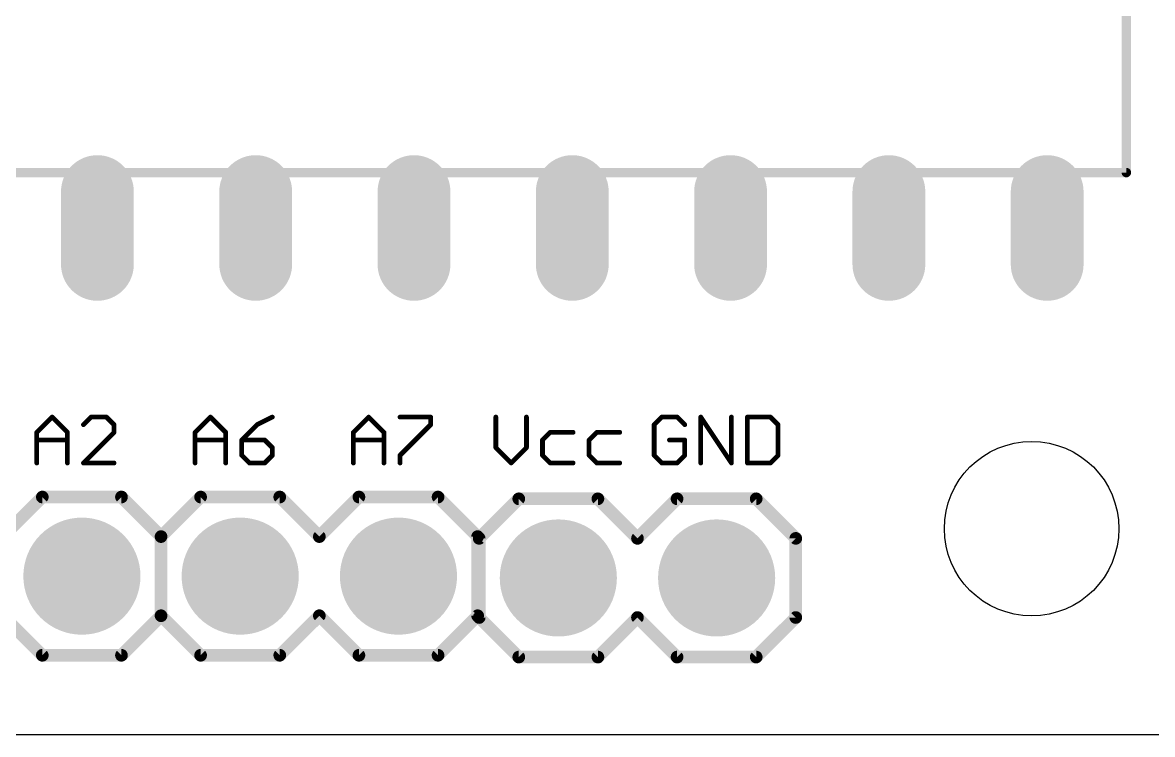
# Model space of a CAD drawing. Extents: x 0 to 49.2, y 3.8 to 49.5.
# Drawn here: x 20.64 to 38.77, y 3.81 to 15.23 of the extents above; entities that cross this region are included whole.
import ezdxf

# ---------------------------------------------------------------- set-up
doc = ezdxf.new("R2010")
doc.units = 0
for name, color, linetype in [('17', 82, 'CONTINUOUS'), ('20', 7, 'CONTINUOUS'), ('21', 253, 'CONTINUOUS'), ('25', 253, 'CONTINUOUS')]:
    doc.layers.add(name, color=color, linetype=linetype)

# ---------------------------------------------------------------- blocks, each defined once
blk = doc.blocks.new('ROUNDP')
at = {"const_width": 0.5}
blk.add_lwpolyline([(0, -0.25, 1), (0, 0.25, 1), (0, -0.25)], format="xyb", dxfattribs=at)
blk = doc.blocks.new('LONGP100')
at = {"const_width": 1}
blk.add_lwpolyline([(-0.5, 0), (0.5, 0)], dxfattribs=at)
at = {"const_width": 0.5}
for points in [[(-0.5, 0.25, 1), (-0.5, -0.25)], [(0.5, -0.25, 1), (0.5, 0.25)]]:
    blk.add_lwpolyline(points, format="xyb", dxfattribs=at)

msp = doc.modelspace()

# ---------------------------------------------------------------- linework, layer by layer
at = {"layer": '20'}
msp.add_line((0, 3.81), (49.2, 3.81), dxfattribs=at)
msp.add_circle((36.83, 7.112), 1.4, dxfattribs=at)
at = {"layer": '21'}
for points, const_width in [([(38.349, 18.669), (38.349, 12.827)], 0.1524), ([(12.949, 12.827), (38.349, 12.827)], 0.1524), ([(20.32, 6.985), (20.955, 7.62)], 0.2032), ([(20.955, 7.62), (22.225, 7.62)], 0.2032), ([(22.86, 6.985), (22.225, 7.62)], 0.2032), ([(22.86, 6.985), (23.495, 7.62)], 0.2032), ([(23.495, 7.62), (24.765, 7.62)], 0.2032), ([(24.765, 7.62), (25.4, 6.985)], 0.2032), ([(25.4, 6.985), (26.035, 7.62)], 0.2032), ([(26.035, 7.62), (27.305, 7.62)], 0.2032), ([(27.94, 6.985), (27.305, 7.62)], 0.2032), ([(27.965, 6.9561), (28.6, 7.5911)], 0.2032), ([(28.6, 7.5911), (29.87, 7.5911)], 0.2032), ([(29.87, 7.5911), (30.505, 6.9561)], 0.2032), ([(30.505, 6.9561), (31.14, 7.5911)], 0.2032), ([(31.14, 7.5911), (32.41, 7.5911)], 0.2032), ([(33.045, 6.9561), (32.41, 7.5911)], 0.2032), ([(22.86, 5.715), (22.86, 6.985)], 0.2032), ([(22.86, 5.715), (22.86, 6.985)], 0.2032), ([(27.94, 5.715), (27.94, 6.985)], 0.2032), ([(27.965, 5.6861), (27.965, 6.9561)], 0.2032), ([(33.045, 5.6861), (33.045, 6.9561)], 0.2032), ([(20.955, 5.08), (20.32, 5.715)], 0.2032), ([(22.225, 5.08), (22.86, 5.715)], 0.2032), ([(23.495, 5.08), (22.86, 5.715)], 0.2032), ([(25.4, 5.715), (24.765, 5.08)], 0.2032), ([(26.035, 5.08), (25.4, 5.715)], 0.2032), ([(27.305, 5.08), (27.94, 5.715)], 0.2032), ([(28.6, 5.0511), (27.965, 5.6861)], 0.2032), ([(30.505, 5.6861), (29.87, 5.0511)], 0.2032), ([(31.14, 5.0511), (30.505, 5.6861)], 0.2032), ([(32.41, 5.0511), (33.045, 5.6861)], 0.2032), ([(22.225, 5.08), (20.955, 5.08)], 0.2032), ([(24.765, 5.08), (23.495, 5.08)], 0.2032), ([(27.305, 5.08), (26.035, 5.08)], 0.2032), ([(29.87, 5.0511), (28.6, 5.0511)], 0.2032), ([(32.41, 5.0511), (31.14, 5.0511)], 0.2032)]:
    msp.add_lwpolyline(points, dxfattribs=dict(at, const_width=const_width))
for points, const_width in [([(38.349, 12.7889, 1), (38.349, 12.8651)], 0.0762), ([(38.3109, 12.827, 1), (38.3871, 12.827)], 0.0762), ([(20.955, 7.6708, 1), (20.955, 7.5692)], 0.1016), ([(20.9909, 7.5841, 1), (20.9191, 7.6559)], 0.1016), ([(22.2609, 7.6559, 1), (22.1891, 7.5841)], 0.1016), ([(22.225, 7.5692, 1), (22.225, 7.6708)], 0.1016), ([(23.495, 7.6708, 1), (23.495, 7.5692)], 0.1016), ([(23.5309, 7.5841, 1), (23.4591, 7.6559)], 0.1016), ([(24.8009, 7.6559, 1), (24.7291, 7.5841)], 0.1016), ([(24.765, 7.5692, 1), (24.765, 7.6708)], 0.1016), ([(26.035, 7.6708, 1), (26.035, 7.5692)], 0.1016), ([(26.0709, 7.5841, 1), (25.9991, 7.6559)], 0.1016), ([(27.3409, 7.6559, 1), (27.2691, 7.5841)], 0.1016), ([(27.305, 7.5692, 1), (27.305, 7.6708)], 0.1016), ([(28.6, 7.6419, 1), (28.6, 7.5403)], 0.1016), ([(28.636, 7.5552, 1), (28.5641, 7.6271)], 0.1016), ([(29.906, 7.6271, 1), (29.8341, 7.5552)], 0.1016), ([(29.87, 7.5403, 1), (29.87, 7.6419)], 0.1016), ([(31.14, 7.6419, 1), (31.14, 7.5403)], 0.1016), ([(31.176, 7.5552, 1), (31.1041, 7.6271)], 0.1016), ([(32.446, 7.6271, 1), (32.3741, 7.5552)], 0.1016), ([(32.41, 7.5403, 1), (32.41, 7.6419)], 0.1016), ([(22.9108, 6.985, 1), (22.8092, 6.985)], 0.1016), ([(22.9108, 6.985, 1), (22.8092, 6.985)], 0.1016), ([(22.8241, 7.0209, 1), (22.8959, 6.9491)], 0.1016), ([(22.8241, 6.9491, 1), (22.8959, 7.0209)], 0.1016), ([(25.3641, 7.0209, 1), (25.4359, 6.9491)], 0.1016), ([(25.3641, 6.9491, 1), (25.4359, 7.0209)], 0.1016), ([(27.9908, 6.985, 1), (27.8892, 6.985)], 0.1016), ([(27.9041, 6.9491, 1), (27.9759, 7.0209)], 0.1016), ([(28.0158, 6.9561, 1), (27.9142, 6.9561)], 0.1016), ([(27.9291, 6.9921, 1), (28.001, 6.9202)], 0.1016), ([(30.4691, 6.9921, 1), (30.541, 6.9202)], 0.1016), ([(30.4691, 6.9202, 1), (30.541, 6.9921)], 0.1016), ([(33.0958, 6.9561, 1), (32.9942, 6.9561)], 0.1016), ([(33.0091, 6.9202, 1), (33.081, 6.9921)], 0.1016), ([(22.8959, 5.7509, 1), (22.8241, 5.6791)], 0.1016), ([(22.8959, 5.6791, 1), (22.8241, 5.7509)], 0.1016), ([(25.4359, 5.7509, 1), (25.3641, 5.6791)], 0.1016), ([(25.4359, 5.6791, 1), (25.3641, 5.7509)], 0.1016), ([(27.9759, 5.6791, 1), (27.9041, 5.7509)], 0.1016), ([(22.8092, 5.715, 1), (22.9108, 5.715)], 0.1016), ([(22.8092, 5.715, 1), (22.9108, 5.715)], 0.1016), ([(27.8892, 5.715, 1), (27.9908, 5.715)], 0.1016), ([(28.001, 5.7221, 1), (27.9291, 5.6502)], 0.1016), ([(27.9142, 5.6861, 1), (28.0158, 5.6861)], 0.1016), ([(30.541, 5.7221, 1), (30.4691, 5.6502)], 0.1016), ([(30.541, 5.6502, 1), (30.4691, 5.7221)], 0.1016), ([(32.9942, 5.6861, 1), (33.0958, 5.6861)], 0.1016), ([(33.081, 5.6502, 1), (33.0091, 5.7221)], 0.1016), ([(20.955, 5.1308, 1), (20.955, 5.0292)], 0.1016), ([(20.9191, 5.0441, 1), (20.9909, 5.1159)], 0.1016), ([(22.1891, 5.1159, 1), (22.2609, 5.0441)], 0.1016), ([(22.225, 5.0292, 1), (22.225, 5.1308)], 0.1016), ([(23.495, 5.1308, 1), (23.495, 5.0292)], 0.1016), ([(23.4591, 5.0441, 1), (23.5309, 5.1159)], 0.1016), ([(24.7291, 5.1159, 1), (24.8009, 5.0441)], 0.1016), ([(24.765, 5.0292, 1), (24.765, 5.1308)], 0.1016), ([(26.035, 5.1308, 1), (26.035, 5.0292)], 0.1016), ([(25.9991, 5.0441, 1), (26.0709, 5.1159)], 0.1016), ([(27.2691, 5.1159, 1), (27.3409, 5.0441)], 0.1016), ([(27.305, 5.0292, 1), (27.305, 5.1308)], 0.1016), ([(28.6, 5.1019, 1), (28.6, 5.0003)], 0.1016), ([(28.5641, 5.0152, 1), (28.636, 5.0871)], 0.1016), ([(29.8341, 5.0871, 1), (29.906, 5.0152)], 0.1016), ([(29.87, 5.0003, 1), (29.87, 5.1019)], 0.1016), ([(31.14, 5.1019, 1), (31.14, 5.0003)], 0.1016), ([(31.1041, 5.0152, 1), (31.176, 5.0871)], 0.1016), ([(32.3741, 5.0871, 1), (32.446, 5.0152)], 0.1016), ([(32.41, 5.0003, 1), (32.41, 5.1019)], 0.1016)]:
    msp.add_lwpolyline(points, format="xyb", dxfattribs=dict(at, const_width=const_width))
at = {"layer": '25', "const_width": 0.0762}
for points in [[(20.8661, 8.6576), (21.1118, 8.9033)], [(21.1118, 8.9033), (21.3576, 8.6576)], [(21.7374, 8.9033), (21.6145, 8.7805)], [(21.9831, 8.9033), (21.7374, 8.9033)], [(22.106, 8.7805), (21.9831, 8.9033)], [(23.4061, 8.6576), (23.6518, 8.9033)], [(23.6518, 8.9033), (23.8976, 8.6576)], [(24.646, 8.9033), (24.4003, 8.7805)], [(25.9461, 8.6576), (26.1918, 8.9033)], [(26.1918, 8.9033), (26.4376, 8.6576)], [(26.6945, 8.9033), (27.186, 8.9033)], [(27.186, 8.9033), (27.186, 8.7805)], [(28.2321, 8.9033), (28.2321, 8.4118)], [(28.7236, 8.4118), (28.7236, 8.9033)], [(30.895, 8.9033), (30.7721, 8.7805)], [(31.1407, 8.9033), (30.895, 8.9033)], [(31.2636, 8.7805), (31.1407, 8.9033)], [(31.5205, 8.1661), (31.5205, 8.9033)], [(31.5205, 8.9033), (32.012, 8.1661)], [(32.012, 8.1661), (32.012, 8.9033)], [(32.2689, 8.9033), (32.2689, 8.1661)], [(32.6375, 8.9033), (32.2689, 8.9033)], [(32.7604, 8.7805), (32.6375, 8.9033)], [(22.106, 8.6576), (22.106, 8.7805)], [(24.4003, 8.7805), (24.1545, 8.5347)], [(27.186, 8.7805), (26.6945, 8.289)], [(30.7721, 8.7805), (30.7721, 8.289)], [(32.7604, 8.289), (32.7604, 8.7805)], [(20.8661, 8.1661), (20.8661, 8.6576)], [(20.8661, 8.5347), (21.3576, 8.5347)], [(21.3576, 8.6576), (21.3576, 8.1661)], [(21.6145, 8.1661), (22.106, 8.6576)], [(23.4061, 8.1661), (23.4061, 8.6576)], [(23.4061, 8.5347), (23.8976, 8.5347)], [(23.8976, 8.6576), (23.8976, 8.1661)], [(24.1545, 8.5347), (24.1545, 8.289)], [(24.5231, 8.5347), (24.1545, 8.5347)], [(24.646, 8.4118), (24.5231, 8.5347)], [(25.9461, 8.1661), (25.9461, 8.6576)], [(25.9461, 8.5347), (26.4376, 8.5347)], [(26.4376, 8.6576), (26.4376, 8.1661)], [(29.1034, 8.6576), (28.9805, 8.5347)], [(28.9805, 8.5347), (28.9805, 8.289)], [(29.472, 8.6576), (29.1034, 8.6576)], [(29.8518, 8.6576), (29.7289, 8.5347)], [(29.7289, 8.5347), (29.7289, 8.289)], [(30.2204, 8.6576), (29.8518, 8.6576)], [(31.2636, 8.5347), (31.0178, 8.5347)], [(31.2636, 8.289), (31.2636, 8.5347)], [(24.646, 8.289), (24.646, 8.4118)], [(28.2321, 8.4118), (28.4778, 8.1661)], [(28.4778, 8.1661), (28.7236, 8.4118)], [(22.106, 8.1661), (21.6145, 8.1661)], [(24.1545, 8.289), (24.2774, 8.1661)], [(24.2774, 8.1661), (24.5231, 8.1661)], [(24.5231, 8.1661), (24.646, 8.289)], [(26.6945, 8.289), (26.6945, 8.1661)], [(28.9805, 8.289), (29.1034, 8.1661)], [(29.1034, 8.1661), (29.472, 8.1661)], [(29.7289, 8.289), (29.8518, 8.1661)], [(29.8518, 8.1661), (30.2204, 8.1661)], [(30.7721, 8.289), (30.895, 8.1661)], [(30.895, 8.1661), (31.1407, 8.1661)], [(31.1407, 8.1661), (31.2636, 8.289)], [(32.2689, 8.1661), (32.6375, 8.1661)], [(32.6375, 8.1661), (32.7604, 8.289)]]:
    msp.add_lwpolyline(points, dxfattribs=at)
at = {"layer": '25', "const_width": 0.0381}
for points in [[(21.1253, 8.9168, 1), (21.0984, 8.8899)], [(21.1253, 8.8899, 1), (21.0984, 8.9168)], [(21.7374, 8.9224, 1), (21.7374, 8.8843)], [(21.7509, 8.8899, 1), (21.7239, 8.9168)], [(21.9966, 8.9168, 1), (21.9697, 8.8899)], [(21.9831, 8.8843, 1), (21.9831, 8.9224)], [(23.6653, 8.9168, 1), (23.6384, 8.8899)], [(23.6653, 8.8899, 1), (23.6384, 8.9168)], [(24.6545, 8.8863, 1), (24.6375, 8.9204)], [(26.2053, 8.9168, 1), (26.1784, 8.8899)], [(26.2053, 8.8899, 1), (26.1784, 8.9168)], [(26.6945, 8.9224, 1), (26.6945, 8.8843)], [(27.205, 8.9033, 1), (27.1669, 8.9033)], [(27.186, 8.8843, 1), (27.186, 8.9224)], [(28.2512, 8.9033, 1), (28.2131, 8.9033)], [(28.7426, 8.9033, 1), (28.7045, 8.9033)], [(30.895, 8.9224, 1), (30.895, 8.8843)], [(30.9084, 8.8899, 1), (30.8815, 8.9168)], [(31.1542, 8.9168, 1), (31.1272, 8.8899)], [(31.1407, 8.8843, 1), (31.1407, 8.9224)], [(31.5396, 8.9033, 1), (31.5015, 8.9033)], [(31.5364, 8.9139, 1), (31.5047, 8.8928)], [(32.0311, 8.9033, 1), (31.993, 8.9033)], [(32.288, 8.9033, 1), (32.2499, 8.9033)], [(32.2689, 8.9224, 1), (32.2689, 8.8843)], [(32.651, 8.9168, 1), (32.6241, 8.8899)], [(32.6375, 8.8843, 1), (32.6375, 8.9224)], [(21.601, 8.7939, 1), (21.628, 8.767)], [(22.1251, 8.7805, 1), (22.087, 8.7805)], [(22.0925, 8.767, 1), (22.1195, 8.7939)], [(24.3917, 8.7975, 1), (24.4088, 8.7634)], [(24.4137, 8.767, 1), (24.3868, 8.7939)], [(27.1669, 8.7805, 1), (27.205, 8.7805)], [(27.1995, 8.767, 1), (27.1725, 8.7939)], [(30.7912, 8.7805, 1), (30.7531, 8.7805)], [(30.7586, 8.7939, 1), (30.7856, 8.767)], [(31.2501, 8.767, 1), (31.2771, 8.7939)], [(32.7795, 8.7805, 1), (32.7414, 8.7805)], [(32.7469, 8.767, 1), (32.7739, 8.7939)], [(20.8851, 8.6576, 1), (20.847, 8.6576)], [(20.8526, 8.6711, 1), (20.8796, 8.6441)], [(20.8661, 8.5538, 1), (20.8661, 8.5157)], [(21.3766, 8.6576, 1), (21.3385, 8.6576)], [(21.3441, 8.6441, 1), (21.3711, 8.6711)], [(21.3576, 8.5157, 1), (21.3576, 8.5538)], [(22.087, 8.6576, 1), (22.1251, 8.6576)], [(22.1195, 8.6441, 1), (22.0925, 8.6711)], [(23.3926, 8.6711, 1), (23.4196, 8.6441)], [(23.4061, 8.5538, 1), (23.4061, 8.5157)], [(23.4252, 8.6576, 1), (23.3871, 8.6576)], [(23.9166, 8.6576, 1), (23.8785, 8.6576)], [(23.8841, 8.6441, 1), (23.9111, 8.6711)], [(23.8976, 8.5157, 1), (23.8976, 8.5538)], [(24.1545, 8.5538, 1), (24.1545, 8.5157)], [(24.141, 8.5482, 1), (24.168, 8.5212)], [(24.1736, 8.5347, 1), (24.1355, 8.5347)], [(24.5366, 8.5482, 1), (24.5097, 8.5212)], [(24.5231, 8.5157, 1), (24.5231, 8.5538)], [(25.9652, 8.6576, 1), (25.9271, 8.6576)], [(25.9326, 8.6711, 1), (25.9596, 8.6441)], [(25.9461, 8.5538, 1), (25.9461, 8.5157)], [(26.4566, 8.6576, 1), (26.4185, 8.6576)], [(26.4241, 8.6441, 1), (26.4511, 8.6711)], [(26.4376, 8.5157, 1), (26.4376, 8.5538)], [(28.967, 8.5482, 1), (28.994, 8.5212)], [(28.9996, 8.5347, 1), (28.9615, 8.5347)], [(29.1034, 8.6766, 1), (29.1034, 8.6385)], [(29.1169, 8.6441, 1), (29.0899, 8.6711)], [(29.472, 8.6385, 1), (29.472, 8.6766)], [(29.7155, 8.5482, 1), (29.7424, 8.5212)], [(29.748, 8.5347, 1), (29.7099, 8.5347)], [(29.8518, 8.6766, 1), (29.8518, 8.6385)], [(29.8653, 8.6441, 1), (29.8383, 8.6711)], [(30.2204, 8.6385, 1), (30.2204, 8.6766)], [(31.0178, 8.5538, 1), (31.0178, 8.5157)], [(31.2826, 8.5347, 1), (31.2445, 8.5347)], [(31.2636, 8.5157, 1), (31.2636, 8.5538)], [(24.6651, 8.4118, 1), (24.627, 8.4118)], [(24.6325, 8.3984, 1), (24.6595, 8.4253)], [(28.2456, 8.4253, 1), (28.2186, 8.3984)], [(28.2131, 8.4118, 1), (28.2512, 8.4118)], [(28.7045, 8.4118, 1), (28.7426, 8.4118)], [(28.7371, 8.3984, 1), (28.7101, 8.4253)], [(20.847, 8.1661, 1), (20.8851, 8.1661)], [(21.3385, 8.1661, 1), (21.3766, 8.1661)], [(21.6145, 8.1852, 1), (21.6145, 8.1471)], [(21.601, 8.1796, 1), (21.628, 8.1526)], [(22.106, 8.1471, 1), (22.106, 8.1852)], [(23.3871, 8.1661, 1), (23.4252, 8.1661)], [(23.8785, 8.1661, 1), (23.9166, 8.1661)], [(24.168, 8.3024, 1), (24.141, 8.2755)], [(24.1355, 8.289, 1), (24.1736, 8.289)], [(24.2774, 8.1852, 1), (24.2774, 8.1471)], [(24.2639, 8.1526, 1), (24.2909, 8.1796)], [(24.5097, 8.1796, 1), (24.5366, 8.1526)], [(24.5231, 8.1471, 1), (24.5231, 8.1852)], [(24.627, 8.289, 1), (24.6651, 8.289)], [(24.6595, 8.2755, 1), (24.6325, 8.3024)], [(25.9271, 8.1661, 1), (25.9652, 8.1661)], [(26.4185, 8.1661, 1), (26.4566, 8.1661)], [(26.7136, 8.289, 1), (26.6755, 8.289)], [(26.681, 8.3024, 1), (26.708, 8.2755)], [(26.6755, 8.1661, 1), (26.7136, 8.1661)], [(28.4644, 8.1796, 1), (28.4913, 8.1526)], [(28.4644, 8.1526, 1), (28.4913, 8.1796)], [(28.994, 8.3024, 1), (28.967, 8.2755)], [(28.9615, 8.289, 1), (28.9996, 8.289)], [(29.1034, 8.1852, 1), (29.1034, 8.1471)], [(29.0899, 8.1526, 1), (29.1169, 8.1796)], [(29.472, 8.1471, 1), (29.472, 8.1852)], [(29.7424, 8.3024, 1), (29.7155, 8.2755)], [(29.7099, 8.289, 1), (29.748, 8.289)], [(29.8518, 8.1852, 1), (29.8518, 8.1471)], [(29.8383, 8.1526, 1), (29.8653, 8.1796)], [(30.2204, 8.1471, 1), (30.2204, 8.1852)], [(30.7856, 8.3024, 1), (30.7586, 8.2755)], [(30.7531, 8.289, 1), (30.7912, 8.289)], [(30.895, 8.1852, 1), (30.895, 8.1471)], [(30.8815, 8.1526, 1), (30.9084, 8.1796)], [(31.1272, 8.1796, 1), (31.1542, 8.1526)], [(31.1407, 8.1471, 1), (31.1407, 8.1852)], [(31.2445, 8.289, 1), (31.2826, 8.289)], [(31.2771, 8.2755, 1), (31.2501, 8.3024)], [(31.5015, 8.1661, 1), (31.5396, 8.1661)], [(31.993, 8.1661, 1), (32.0311, 8.1661)], [(31.9961, 8.1555, 1), (32.0279, 8.1767)], [(32.2689, 8.1852, 1), (32.2689, 8.1471)], [(32.2499, 8.1661, 1), (32.288, 8.1661)], [(32.6241, 8.1796, 1), (32.651, 8.1526)], [(32.6375, 8.1471, 1), (32.6375, 8.1852)], [(32.7414, 8.289, 1), (32.7795, 8.289)], [(32.7739, 8.2755, 1), (32.7469, 8.3024)]]:
    msp.add_lwpolyline(points, format="xyb", dxfattribs=at)

# ---------------------------------------------------------------- block references
at = {"layer": '17'}
for name, p, xscale, yscale, rotation in [('LONGP100', (21.839, 11.938), 1.1684, 1.1684, 90), ('LONGP100', (21.839, 11.938), 1.1684, 1.1684, 90), ('LONGP100', (24.379, 11.938), 1.1684, 1.1684, 90), ('LONGP100', (24.379, 11.938), 1.1684, 1.1684, 90), ('LONGP100', (26.919, 11.938), 1.1684, 1.1684, 90), ('LONGP100', (26.919, 11.938), 1.1684, 1.1684, 90), ('LONGP100', (29.459, 11.938), 1.1684, 1.1684, 90), ('LONGP100', (29.459, 11.938), 1.1684, 1.1684, 90), ('LONGP100', (31.999, 11.938), 1.1684, 1.1684, 90), ('LONGP100', (31.999, 11.938), 1.1684, 1.1684, 90), ('LONGP100', (34.539, 11.938), 1.1684, 1.1684, 90), ('LONGP100', (34.539, 11.938), 1.1684, 1.1684, 90), ('LONGP100', (37.079, 11.938), 1.1684, 1.1684, 90), ('LONGP100', (37.079, 11.938), 1.1684, 1.1684, 90), ('ROUNDP', (21.59, 6.35), 1.8796, 1.8796, 270), ('ROUNDP', (21.59, 6.35), 1.8796, 1.8796, 270), ('ROUNDP', (24.13, 6.35), 1.8796, 1.8796, 270), ('ROUNDP', (24.13, 6.35), 1.8796, 1.8796, 270), ('ROUNDP', (26.67, 6.35), 1.8796, 1.8796, 270), ('ROUNDP', (26.67, 6.35), 1.8796, 1.8796, 270), ('ROUNDP', (29.235, 6.3211), 1.8796, 1.8796, 270), ('ROUNDP', (29.235, 6.3211), 1.8796, 1.8796, 270), ('ROUNDP', (31.775, 6.3211), 1.8796, 1.8796, 270), ('ROUNDP', (31.775, 6.3211), 1.8796, 1.8796, 270)]:
    msp.add_blockref(name, p, dxfattribs=dict(at, xscale=xscale, yscale=yscale, rotation=rotation))

doc.saveas('drawing.dxf')
